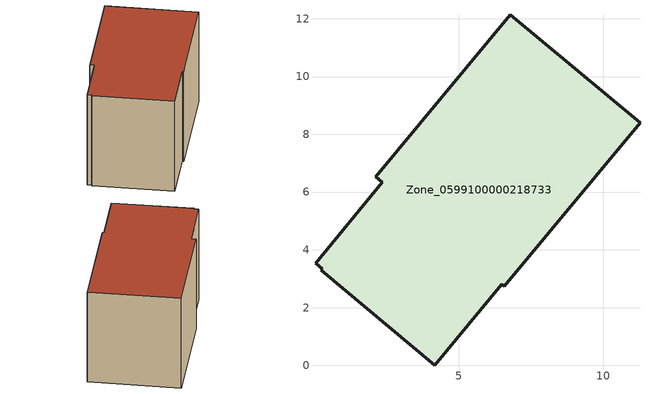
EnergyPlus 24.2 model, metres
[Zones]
Zone_0599100000218733
 floor ground (C_G): 6.79,12.14 11.27,8.4 6.58,2.75 6.5,2.81 4.17,0 0.23,3.29 0.28,3.35 0.04,3.54 2.36,6.34 2.14,6.52 z0
 wall outside (C_F): 11.27,8.4 6.79,12.14 2.14,6.52 2.36,6.34 0.04,3.54 0.28,3.35 0.23,3.29 4.17,0 6.5,2.81 6.58,2.75 11.27,8.4 z0:6.38
 roof outside (C_R): 0.23,3.29 4.17,0 6.5,2.81 6.58,2.75 11.27,8.4 6.79,12.14 2.14,6.52 2.36,6.34 0.04,3.54 0.28,3.35 z6.38
[BUILDING]
Pand.0599100000218733: North Axis=0; Terrain=City; Loads Convergence Tolerance Value=0.04; Temperature Convergence Tolerance Value=0.4; Solar Distribution=FullExterior; Maximum Number of Warmup Days=25; Minimum Number of Warmup Days=1
[Site:Location]
Rotterdam.The.Hague.AP_ZH_NLD Design_Conditions: Latitude=51.96; Longitude=4.45; Time Zone=1; Elevation=-4.5
[SITE:GROUNDTEMPERATURE:BUILDINGSURFACE]
18, 18, 18, 18, 18, 18, 18, 18, 18, 18, 18, 18
[MATERIAL] Thermal Absorptance=0.9; Solar Absorptance=0.7; Visible Absorptance=0.7
Name | Roughness | Thickness | Conductivity | Density | Specific Heat
G.TC.1946 | MediumSmooth | 0.15 | 1 | 540 | 1210
F.TC.1946 | Rough | 0.3 | 0.857143 | 1920 | 840
R.TC.1946 | MediumRough | 0.2 | 0.909091 | 1500 | 1000
[CONSTRUCTION]
C_G: G.TC.1946
C_F: F.TC.1946
C_R: R.TC.1946
[ZONE]
Zone_0599100000218733: Type=1; Multiplier=1; Ceiling Height=Autocalculate; Volume=Autocalculate; Floor Area=autocalculate; Part of Total Floor Area=Yes
[ZONEINFILTRATION:DESIGNFLOWRATE]
Infil_Zone_0599100000218733: Zone or ZoneList or Space or SpaceList=Zone_0599100000218733; Schedule=AlwaysOn; Design Flow Rate Calculation Method=Flow/Area; Flow Rate per Floor Area=0.003; Constant Term Coefficient=1; Temperature Term Coefficient=0; Velocity Term Coefficient=0; Velocity Squared Term Coefficient=0
[HVACTEMPLATE:ZONE:IDEALLOADSAIRSYSTEM]
Zone_0599100000218733: Maximum Heating Supply Air Temperature=50; Minimum Cooling Supply Air Temperature=13; Maximum Heating Supply Air Humidity Ratio=0.0156; Minimum Cooling Supply Air Humidity Ratio=0.0077; Heating Limit=NoLimit; Cooling Limit=NoLimit; Dehumidification Control Type=ConstantSensibleHeatRatio; Cooling Sensible Heat Ratio=0.7; Dehumidification Setpoint=60; Humidification Control Type=None; Humidification Setpoint=30; Outdoor Air Method=None; Outdoor Air Flow Rate per Person=0.00944; Outdoor Air Flow Rate per Zone Floor Area=0; Outdoor Air Flow Rate per Zone=0; Demand Controlled Ventilation Type=None; Outdoor Air Economizer Type=NoEconomizer; Heat Recovery Type=None; Sensible Heat Recovery Effectiveness=0.7; Latent Heat Recovery Effectiveness=0.65
[ZONECONTROL:THERMOSTAT]
ThermostatControl_Zone_0599100000218733: Zone or ZoneList=Zone_0599100000218733; Control Type Schedule=DualSetpointControlType; Control 1=Thermostat_Zone_0599100000218733; Temperature Difference Between Cutout And Setpoint=0
[THERMOSTATSETPOINT:DUALSETPOINT]
Thermostat_Zone_0599100000218733: Heating Setpoint Temperature Schedule=HeatingSetpoint_Zone_0599100000218733; Cooling Setpoint Temperature Schedule=CoolingSetpoint_Zone_0599100000218733
[SCHEDULE:COMPACT]
HeatingSetpoint_Zone_0599100000218733: Through: 12/31, For: AllDays, Until: 24:00, 21
CoolingSetpoint_Zone_0599100000218733: Through: 12/31, For: AllDays, Until: 24:00, 24
DualSetpointControlType: Through: 12/31, For: AllDays, Until: 24:00, 4
AlwaysOn: Through: 12/31, For: AllDays, Until: 24:00, 1
